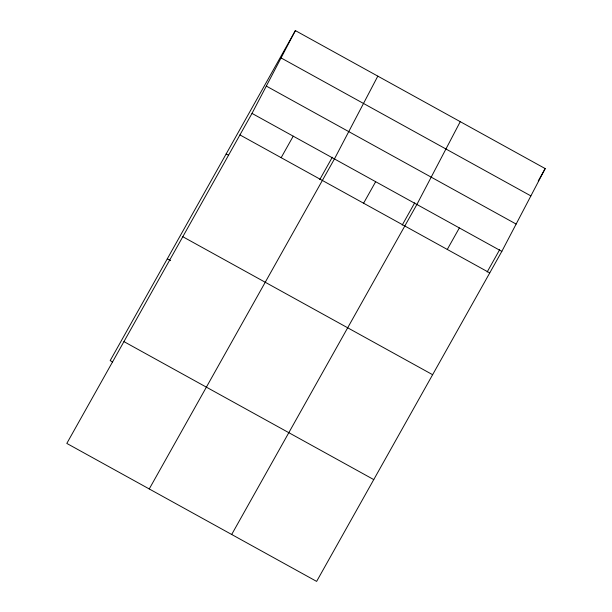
<?xml version="1.0" encoding="UTF-8"?>
<svg xmlns="http://www.w3.org/2000/svg" width="612" height="612" viewBox="0 0 612 612"><rect width="100%" height="100%" fill="white"/><g stroke="black" fill="none" stroke-linecap="round" stroke-linejoin="round"><path stroke-width="0.92" d="M252.006 113.404L295.374 30.6L545.193 168.583L501.825 251.387L316.626 581.4L66.807 443.417L252.006 113.404L501.825 251.387M377.818 76.133L334.443 158.936L149.251 488.95M460.255 121.666L416.887 204.469L231.688 534.483M295.374 30.6L110.175 360.613L112.654 361.983M281.153 157.682L293.225 136.17M319.762 179.591L332.301 157.238M363.589 203.215L375.661 181.703M402.199 225.124L414.737 202.771M447.28 249.444L459.352 227.932M487.137 272.034L499.675 249.688M538.231 180.991L545.193 168.583M281.061 57.926L530.879 195.909M266.319 86.078L516.13 224.061M239.935 134.915L489.745 272.898M226.172 153.918L228.643 155.287M182.804 236.722L432.615 374.705M167.313 258.807L170.61 260.628M123.938 341.611L373.756 479.594"/></g></svg>
